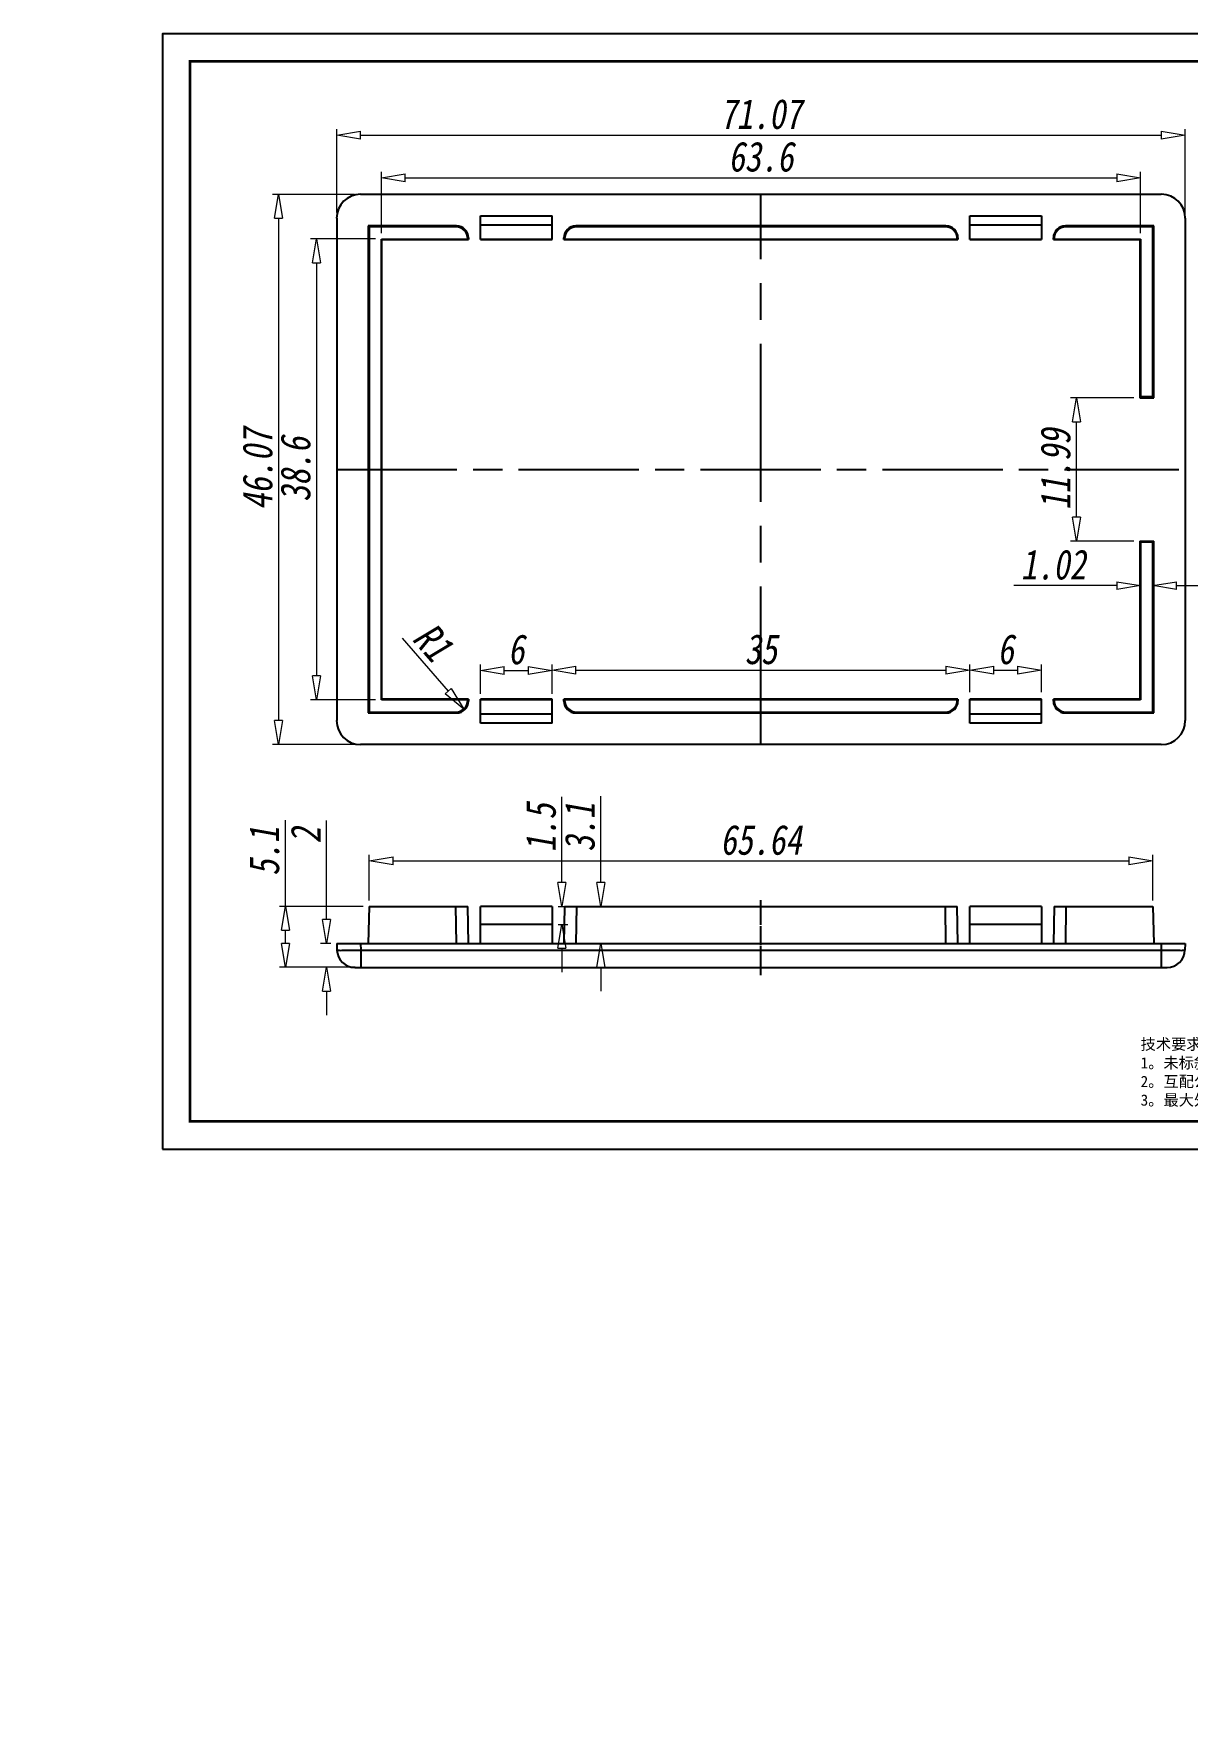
# Model space of a CAD drawing. Header units: millimetres. Extents: x 0 to 531, y 0 to 1129.
# Drawn here: x 385.9 to 482.5, y 987.8 to 1128.9 of the extents above; entities that cross this region are included whole.
import ezdxf

# ---------------------------------------------------------------- set-up
doc = ezdxf.new("R2010")
doc.units = ezdxf.units.MM
doc.linetypes.add('CENTER', pattern=[50.8, 31.75, -6.35, 6.35, -6.35])
doc.layers.get('0').update_dxf_attribs({"linetype": 'CONTINUOUS'})
doc.layers.get('Defpoints').update_dxf_attribs({"linetype": 'CONTINUOUS'})
doc.layers.add('dim', color=82, linetype='CONTINUOUS', lineweight=9)
doc.layers.add('text', color=212, linetype='CONTINUOUS', lineweight=20)
doc.layers.add('from', color=7, linetype='CONTINUOUS')
doc.styles.add('wuwei', font='SimSun.ttf', dxfattribs={"width": 0.8, "oblique": 10})
doc.dimstyles.new('wuwei', dxfattribs={"dimtxt": 2.5, "dimasz": 1.5, "dimexe": 0.3, "dimexo": 0.3, "dimgap": 0.5, "dimtad": 1, "dimzin": 0, "dimdsep": 46, "dimtxsty": 'wuwei', "dimblk": 'CLOSEDBLANK', "dimcen": 0, "dimclrd": 42, "dimclre": 40, "dimclrt": 74, "dimadec": 0, "dimazin": 0, "dimtfac": 1, "dimtdec": 4, "dimtofl": 0, "dimtmove": 0, "dimatfit": 3, "dimfxl": 0, "dimtolj": 1, "dimtzin": 0, "dimlwd": 0, "dimlwe": 0, "dimarcsym": 0})

# ---------------------------------------------------------------- blocks, each defined once
blk = doc.blocks.new('_ClosedBlank')
at = {"color": 0, "linetype": 'ByBlock', "lineweight": -2}
for p, q in [((-1, 0.167), (0, 0)), ((-1, 0.167), (-1, -0.167)), ((0, 0), (-1, -0.167))]:
    blk.add_line(p, q, dxfattribs=at)
blk = doc.blocks.new('*D141')
at = {"layer": 'Defpoints', "color": 0}
for p in [(504.85, 1070.86), (506.04, 1069.94)]:
    blk.add_point(p, dxfattribs=at)
at = {"layer": 'dim', "color": 42, "lineweight": 5}
blk.add_line((514.62, 1063.33), (507.62, 1068.72), dxfattribs=at)
at = {"layer": 'dim', "color": 42, "lineweight": 5, "xscale": 2, "yscale": 2, "zscale": 2, "rotation": 142.3853140561323}
blk.add_blockref('_ClosedBlank', (506.04, 1069.94), dxfattribs=at)
at = {"layer": 'dim', "color": 74, "insert": (512.98, 1066.8), "char_height": 2.5, "attachment_point": 5, "rotation": 322.3853, "style": 'wuwei'}
blk.add_mtext('R1.5', dxfattribs=at)
blk = doc.blocks.new('*U62')
at = {"color": 7, "linetype": 'Continuous'}
for p, q in [((-32.82, 0), (-32.9, -3.1)), ((-32.82, 0), (-24.55, 0)), ((-25.5, -3.1), (-25.55, 0)), ((-24.5, -3.1), (-24.55, 0)), ((-23.5, -3.1), (-23.5, 0)), ((-17.5, 0), (-23.5, 0)), ((-17.5, 0), (-17.5, -3.1)), ((-16.45, 0), (-16.5, -3.1)), ((-16.45, 0), (16.45, 0)), ((-15.45, 0), (-15.5, -3.1)), ((15.5, -3.1), (15.45, 0)), ((16.5, -3.1), (16.45, 0)), ((23.5, 0), (17.5, 0)), ((17.5, -3.1), (17.5, 0)), ((23.5, 0), (23.5, -3.1)), ((24.55, 0), (24.5, -3.1)), ((24.55, 0), (32.82, 0)), ((25.55, 0), (25.5, -3.1)), ((-17.5, -1.5), (-23.5, -1.5)), ((23.5, -1.5), (17.5, -1.5)), ((-35.54, -3.1), (-35.52, -3.65)), ((-35.54, -3.1), (35.54, -3.1)), ((-33.54, -3.1), (-33.52, -3.65)), ((-33.52, -3.65), (-33.52, -5.1)), ((-33.52, -3.65), (33.52, -3.65)), ((-34.02, -5.1), (34.02, -5.1))]:
    blk.add_line(p, q, dxfattribs=at)
at = {"color": 1, "linetype": 'CENTER', "ltscale": 0.04}
blk.add_line((0, -5.1), (0, 0), dxfattribs=at)
at = {"color": 7, "linetype": 'Continuous'}
blk.add_arc((-34.02, -3.6), 1.5, 182, 270, dxfattribs=at)
at = {"color": 7, "linetype": 'Continuous', "start_tangent": (0.038697, -0.999251), "end_tangent": (0.999659, 0.026096)}
blk.add_spline([(-35.52, -3.65), (-35.47, -3.66), (-35.32, -3.67), (-35.08, -3.67), (-34.76, -3.67), (-34.39, -3.67), (-33.96, -3.66), (-33.52, -3.65)], degree=3, dxfattribs=at)
blk = doc.blocks.new('*U63')
at = {"color": 7, "linetype": 'Continuous'}
for p, q in [((32.82, 0), (32.9, -3.1)), ((33.54, -3.1), (33.52, -3.65)), ((33.52, -3.65), (33.52, -5.1)), ((35.54, -3.1), (35.52, -3.65))]:
    blk.add_line(p, q, dxfattribs=at)
blk.add_arc((34.02, -3.6), 1.5, 270, 358, dxfattribs=at)
at = {"color": 7, "linetype": 'Continuous', "start_tangent": (0.999659, -0.026107), "end_tangent": (0.038384, 0.999263)}
blk.add_spline([(33.52, -3.65), (33.96, -3.66), (34.39, -3.67), (34.76, -3.67), (35.08, -3.67), (35.32, -3.67), (35.47, -3.66), (35.52, -3.65)], degree=3, dxfattribs=at)
at = {"color": 7}
blk.add_blockref('*U62', (0, 0), dxfattribs=at)
blk = doc.blocks.new('*U60')
at = {"color": 7, "linetype": 'Continuous'}
for p, q in [((33.54, 23.04), (-33.54, 23.04)), ((-23.5, 19.25), (-23.5, 21.25)), ((-23.5, 21.25), (-17.5, 21.25)), ((-17.5, 19.25), (-17.5, 21.25)), ((17.5, 19.25), (17.5, 21.25)), ((17.5, 21.25), (23.5, 21.25)), ((23.5, 21.25), (23.5, 19.25)), ((-35.54, 21.04), (-35.54, -21.04)), ((-32.9, 20.4), (-32.9, -20.4)), ((-32.82, 20.32), (-32.9, 20.4)), ((-25.5, 20.4), (-32.9, 20.4)), ((-32.82, 20.32), (-32.82, -20.32)), ((-25.55, 20.32), (-32.82, 20.32)), ((-25.55, 20.32), (-25.5, 20.4)), ((-23.5, 20.5), (-17.5, 20.5)), ((-15.5, 20.4), (-15.45, 20.32)), ((15.5, 20.4), (-15.5, 20.4)), ((15.45, 20.32), (-15.45, 20.32)), ((15.45, 20.32), (15.5, 20.4)), ((17.5, 20.5), (23.5, 20.5)), ((32.9, 20.4), (25.5, 20.4)), ((25.5, 20.4), (25.55, 20.32)), ((32.82, 20.32), (25.55, 20.32)), ((32.82, 20.32), (32.9, 20.4)), ((32.82, 6.08), (32.82, 20.32)), ((32.9, 6), (32.9, 20.4)), ((35.54, 21.04), (35.54, -21.04)), ((-31.8, -19.3), (-31.8, 19.3)), ((-31.8, 19.3), (-31.75, 19.25)), ((-31.8, 19.3), (-24.55, 19.3)), ((-31.75, -19.25), (-31.75, 19.25)), ((-31.75, 19.25), (-24.5, 19.25)), ((-24.55, 19.32), (-24.5, 19.4)), ((-24.55, 19.32), (-24.55, 19.3)), ((-24.55, 19.3), (-24.5, 19.25)), ((-24.5, 19.4), (-24.5, 19.25)), ((-23.5, 19.3), (-17.5, 19.3)), ((-23.5, 19.25), (-17.5, 19.25)), ((-16.5, 19.25), (-16.5, 19.4)), ((-16.5, 19.4), (-16.45, 19.32)), ((-16.45, 19.3), (-16.5, 19.25)), ((-16.5, 19.25), (16.5, 19.25)), ((-16.45, 19.32), (-16.45, 19.3)), ((-16.45, 19.3), (16.45, 19.3)), ((16.45, 19.32), (16.5, 19.4)), ((16.45, 19.32), (16.45, 19.3)), ((16.45, 19.3), (16.5, 19.25)), ((16.5, 19.4), (16.5, 19.25)), ((17.5, 19.3), (23.5, 19.3)), ((17.5, 19.25), (23.5, 19.25)), ((24.5, 19.25), (24.5, 19.4)), ((24.5, 19.4), (24.55, 19.32)), ((24.55, 19.3), (24.5, 19.25)), ((24.5, 19.25), (31.75, 19.25)), ((24.55, 19.32), (24.55, 19.3)), ((24.55, 19.3), (31.8, 19.3)), ((31.8, 19.3), (31.75, 19.25)), ((31.75, 19.25), (31.75, 6)), ((31.8, 19.3), (31.8, 6.08)), ((31.8, 6.08), (31.75, 6)), ((31.75, 6), (32.9, 6)), ((32.82, 6.08), (31.8, 6.08)), ((32.9, 6), (32.82, 6.08)), ((31.75, -6), (32.9, -6)), ((31.8, -6.08), (31.75, -6)), ((31.75, -6), (31.75, -19.25)), ((32.82, -6.08), (31.8, -6.08)), ((31.8, -6.08), (31.8, -19.3)), ((32.9, -6), (32.82, -6.08)), ((32.82, -20.32), (32.82, -6.08)), ((32.9, -20.4), (32.9, -6)), ((-31.8, -19.3), (-31.75, -19.25)), ((-24.55, -19.3), (-31.8, -19.3)), ((-24.5, -19.25), (-31.75, -19.25)), ((-24.55, -19.3), (-24.5, -19.25)), ((-24.55, -19.3), (-24.55, -19.32)), ((-24.5, -19.4), (-24.55, -19.32)), ((-24.5, -19.25), (-24.5, -19.4)), ((-23.5, -21.25), (-23.5, -19.25)), ((-17.5, -19.25), (-23.5, -19.25)), ((-17.5, -19.3), (-23.5, -19.3)), ((-17.5, -21.25), (-17.5, -19.25)), ((-16.45, -19.3), (-16.5, -19.25)), ((16.5, -19.25), (-16.5, -19.25)), ((-16.5, -19.4), (-16.5, -19.25)), ((-16.45, -19.32), (-16.5, -19.4)), ((16.45, -19.3), (-16.45, -19.3)), ((-16.45, -19.3), (-16.45, -19.32)), ((16.45, -19.3), (16.5, -19.25)), ((16.45, -19.3), (16.45, -19.32)), ((16.5, -19.4), (16.45, -19.32)), ((16.5, -19.25), (16.5, -19.4)), ((23.5, -19.25), (17.5, -19.25)), ((17.5, -21.25), (17.5, -19.25)), ((23.5, -19.3), (17.5, -19.3)), ((23.5, -21.25), (23.5, -19.25)), ((31.75, -19.25), (24.5, -19.25)), ((24.55, -19.3), (24.5, -19.25)), ((24.5, -19.4), (24.5, -19.25)), ((24.55, -19.32), (24.5, -19.4)), ((31.8, -19.3), (24.55, -19.3)), ((24.55, -19.3), (24.55, -19.32)), ((31.8, -19.3), (31.75, -19.25)), ((-32.82, -20.32), (-32.9, -20.4)), ((-32.9, -20.4), (-25.5, -20.4)), ((-32.82, -20.32), (-25.55, -20.32)), ((-25.5, -20.4), (-25.55, -20.32)), ((-17.5, -20.5), (-23.5, -20.5)), ((-15.45, -20.32), (-15.5, -20.4)), ((-15.5, -20.4), (15.5, -20.4)), ((-15.45, -20.32), (15.45, -20.32)), ((15.5, -20.4), (15.45, -20.32)), ((23.5, -20.5), (17.5, -20.5)), ((25.55, -20.32), (25.5, -20.4)), ((25.5, -20.4), (32.9, -20.4)), ((25.55, -20.32), (32.82, -20.32)), ((32.82, -20.32), (32.9, -20.4)), ((-17.5, -21.25), (-23.5, -21.25)), ((23.5, -21.25), (17.5, -21.25)), ((33.54, -23.04), (-33.54, -23.04))]:
    blk.add_line(p, q, dxfattribs=at)
at = {"color": 1, "linetype": 'CENTER', "ltscale": 0.4}
blk.add_line((0, -23.04), (0, 23.04), dxfattribs=at)
at = {"color": 1, "linetype": 'CENTER', "ltscale": 0.3}
blk.add_line((-35.54, 0), (35.54, 0), dxfattribs=at)
at = {"color": 7, "linetype": 'Continuous'}
for centre, major_axis, ratio, start_param, end_param in [((-33.54, 21.04), (-1.42, 1.42), 0.998783, -0.784789, 0.784789), ((33.54, 21.04), (1.42, 1.42), 0.998783, -0.784789, 0.784789), ((-25.55, 19.32), (0.555, 0.832), 0.999505, -0.982624, 0.587716), ((-25.5, 19.4), (0.555, 0.832), 0.999505, -0.982624, 0.587716), ((-15.5, 19.4), (-0.555, 0.832), 0.999505, -0.587716, 0.982624), ((-15.45, 19.32), (0.555, -0.832), 0.999505, 2.553877, 4.124217), ((15.45, 19.32), (0.555, 0.832), 0.999505, -0.982624, 0.587716), ((15.5, 19.4), (0.555, 0.832), 0.999505, -0.982624, 0.587716), ((25.5, 19.4), (-0.555, 0.832), 0.999505, -0.587716, 0.982624), ((25.55, 19.32), (0.555, -0.832), 0.999505, 2.553877, 4.124217), ((-25.55, -19.32), (-0.555, 0.832), 0.999505, 2.553877, 4.124217), ((-25.5, -19.4), (-0.555, 0.832), 0.999505, -3.729308, -2.158969), ((-15.5, -19.4), (0.555, 0.832), 0.999505, -4.124217, -2.553877), ((-15.45, -19.32), (-0.555, -0.832), 0.999505, -0.982624, 0.587716), ((15.45, -19.32), (-0.555, 0.832), 0.999505, 2.553877, 4.124217), ((15.5, -19.4), (-0.555, 0.832), 0.999505, -3.729308, -2.158969), ((25.5, -19.4), (0.555, 0.832), 0.999505, -4.124217, -2.553877), ((25.55, -19.32), (-0.555, -0.832), 0.999505, -0.982624, 0.587716), ((-33.54, -21.04), (-1.42, -1.42), 0.998783, -0.784789, 0.784789), ((33.54, -21.04), (1.42, -1.42), 0.998783, -0.784789, 0.784789)]:
    blk.add_ellipse(centre, major_axis=major_axis, ratio=ratio, start_param=start_param, end_param=end_param, dxfattribs=at)
blk = doc.blocks.new('*D100')
at = {"layer": 'Defpoints', "color": 0}
for p in [(429.32, 1055.77), (433.41, 1055.77), (429.32, 1052.67)]:
    blk.add_point(p, dxfattribs=at)
at = {"layer": 'dim', "color": 42, "lineweight": 5}
for p, q in [((433.41, 1057.77), (433.41, 1065.01)), ((433.41, 1050.67), (433.41, 1048.67))]:
    blk.add_line(p, q, dxfattribs=at)
at = {"layer": 'dim', "color": 40, "lineweight": 5}
for p, q in [((429.82, 1055.77), (433.91, 1055.77)), ((429.82, 1052.67), (433.91, 1052.67))]:
    blk.add_line(p, q, dxfattribs=at)
at = {"layer": 'dim', "color": 42, "lineweight": 5, "xscale": 2, "yscale": 2, "zscale": 2}
for p, rotation in [((433.41, 1055.77), 270), ((433.41, 1052.67), 90)]:
    blk.add_blockref('_ClosedBlank', p, dxfattribs=dict(at, rotation=rotation))
at = {"layer": 'dim', "color": 74, "insert": (431.66, 1062.39), "char_height": 2.5, "attachment_point": 5, "rotation": 90, "style": 'wuwei'}
blk.add_mtext('3.1', dxfattribs=at)
blk = doc.blocks.new('*D101')
at = {"layer": 'Defpoints', "color": 0}
for p in [(429.32, 1055.77), (430.15, 1055.77), (429.32, 1054.27)]:
    blk.add_point(p, dxfattribs=at)
at = {"layer": 'dim', "color": 42, "lineweight": 5}
for p, q in [((430.15, 1057.77), (430.15, 1064.96)), ((430.15, 1052.27), (430.15, 1050.27))]:
    blk.add_line(p, q, dxfattribs=at)
at = {"layer": 'dim', "color": 40, "lineweight": 5}
for p, q in [((429.82, 1055.77), (430.65, 1055.77)), ((429.82, 1054.27), (430.65, 1054.27))]:
    blk.add_line(p, q, dxfattribs=at)
at = {"layer": 'dim', "color": 42, "lineweight": 5, "xscale": 2, "yscale": 2, "zscale": 2}
for p, rotation in [((430.15, 1055.77), 270), ((430.15, 1054.27), 90)]:
    blk.add_blockref('_ClosedBlank', p, dxfattribs=dict(at, rotation=rotation))
at = {"layer": 'dim', "color": 74, "insert": (428.4, 1062.36), "char_height": 2.5, "attachment_point": 5, "rotation": 90, "style": 'wuwei'}
blk.add_mtext('1.5', dxfattribs=at)
blk = doc.blocks.new('*D102')
at = {"layer": 'Defpoints', "color": 0}
for p in [(421.27, 1073.05), (421.92, 1072.3)]:
    blk.add_point(p, dxfattribs=at)
at = {"layer": 'dim', "color": 42, "lineweight": 5}
blk.add_line((416.76, 1078.25), (420.61, 1073.81), dxfattribs=at)
at = {"layer": 'dim', "color": 42, "lineweight": 5, "xscale": 2, "yscale": 2, "zscale": 2, "rotation": 310.97801964119}
blk.add_blockref('_ClosedBlank', (421.92, 1072.3), dxfattribs=at)
at = {"layer": 'dim', "color": 74, "insert": (419.35, 1077.93), "char_height": 2.5, "attachment_point": 5, "rotation": 310.978, "style": 'wuwei'}
blk.add_mtext('R1', dxfattribs=at)
blk = doc.blocks.new('*D103')
at = {"layer": 'Defpoints', "color": 0}
for p in [(470.32, 1075.55), (464.32, 1073.23), (470.32, 1073.23)]:
    blk.add_point(p, dxfattribs=at)
at = {"layer": 'dim', "color": 40, "lineweight": 5}
for p, q in [((464.32, 1073.73), (464.32, 1076.05)), ((470.32, 1073.73), (470.32, 1076.05))]:
    blk.add_line(p, q, dxfattribs=at)
at = {"layer": 'dim', "color": 42, "lineweight": 5}
blk.add_line((466.32, 1075.55), (468.32, 1075.55), dxfattribs=at)
at = {"layer": 'dim', "color": 42, "lineweight": 5, "xscale": 2, "yscale": 2, "zscale": 2, "rotation": 180}
blk.add_blockref('_ClosedBlank', (464.32, 1075.55), dxfattribs=at)
at = {"layer": 'dim', "color": 42, "lineweight": 5, "xscale": 2, "yscale": 2, "zscale": 2}
blk.add_blockref('_ClosedBlank', (470.32, 1075.55), dxfattribs=at)
at = {"layer": 'dim', "color": 74, "insert": (467.32, 1077.3), "char_height": 2.5, "attachment_point": 5, "style": 'wuwei'}
blk.add_mtext('6', dxfattribs=at)
blk = doc.blocks.new('*D104')
at = {"layer": 'Defpoints', "color": 0}
for p in [(464.32, 1075.55), (429.32, 1073.08), (464.32, 1073.23)]:
    blk.add_point(p, dxfattribs=at)
at = {"layer": 'dim', "color": 40, "lineweight": 5}
for p, q in [((429.32, 1073.58), (429.32, 1076.05)), ((464.32, 1073.73), (464.32, 1076.05))]:
    blk.add_line(p, q, dxfattribs=at)
at = {"layer": 'dim', "color": 42, "lineweight": 5}
blk.add_line((431.32, 1075.55), (462.32, 1075.55), dxfattribs=at)
at = {"layer": 'dim', "color": 42, "lineweight": 5, "xscale": 2, "yscale": 2, "zscale": 2, "rotation": 180}
blk.add_blockref('_ClosedBlank', (429.32, 1075.55), dxfattribs=at)
at = {"layer": 'dim', "color": 42, "lineweight": 5, "xscale": 2, "yscale": 2, "zscale": 2}
blk.add_blockref('_ClosedBlank', (464.32, 1075.55), dxfattribs=at)
at = {"layer": 'dim', "color": 74, "insert": (446.82, 1077.3), "char_height": 2.5, "attachment_point": 5, "style": 'wuwei'}
blk.add_mtext('35', dxfattribs=at)
blk = doc.blocks.new('*D105')
at = {"layer": 'Defpoints', "color": 0}
for p in [(429.32, 1075.54), (423.32, 1073.08), (429.32, 1073.08)]:
    blk.add_point(p, dxfattribs=at)
at = {"layer": 'dim', "color": 40, "lineweight": 5}
for p, q in [((423.32, 1073.58), (423.32, 1076.04)), ((429.32, 1073.58), (429.32, 1076.04))]:
    blk.add_line(p, q, dxfattribs=at)
at = {"layer": 'dim', "color": 42, "lineweight": 5}
blk.add_line((425.32, 1075.54), (427.32, 1075.54), dxfattribs=at)
at = {"layer": 'dim', "color": 42, "lineweight": 5, "xscale": 2, "yscale": 2, "zscale": 2, "rotation": 180}
blk.add_blockref('_ClosedBlank', (423.32, 1075.54), dxfattribs=at)
at = {"layer": 'dim', "color": 42, "lineweight": 5, "xscale": 2, "yscale": 2, "zscale": 2}
blk.add_blockref('_ClosedBlank', (429.32, 1075.54), dxfattribs=at)
at = {"layer": 'dim', "color": 74, "insert": (426.32, 1077.29), "char_height": 2.5, "attachment_point": 5, "style": 'wuwei'}
blk.add_mtext('6', dxfattribs=at)
blk = doc.blocks.new('*D106')
at = {"layer": 'Defpoints', "color": 0}
for p in [(479.64, 1059.58), (414, 1055.77), (479.64, 1055.77)]:
    blk.add_point(p, dxfattribs=at)
at = {"layer": 'dim', "color": 40, "lineweight": 5}
for p, q in [((414, 1056.27), (414, 1060.08)), ((479.64, 1056.27), (479.64, 1060.08))]:
    blk.add_line(p, q, dxfattribs=at)
at = {"layer": 'dim', "color": 42, "lineweight": 5}
blk.add_line((416, 1059.58), (477.64, 1059.58), dxfattribs=at)
at = {"layer": 'dim', "color": 42, "lineweight": 5, "xscale": 2, "yscale": 2, "zscale": 2, "rotation": 180}
blk.add_blockref('_ClosedBlank', (414, 1059.58), dxfattribs=at)
at = {"layer": 'dim', "color": 42, "lineweight": 5, "xscale": 2, "yscale": 2, "zscale": 2}
blk.add_blockref('_ClosedBlank', (479.64, 1059.58), dxfattribs=at)
at = {"layer": 'dim', "color": 74, "insert": (446.82, 1061.33), "char_height": 2.5, "attachment_point": 5, "style": 'wuwei'}
blk.add_mtext('65.64', dxfattribs=at)
blk = doc.blocks.new('*D107')
at = {"layer": 'Defpoints', "color": 0}
for p in [(410.43, 1052.67), (411.28, 1052.67), (413.34, 1050.67)]:
    blk.add_point(p, dxfattribs=at)
at = {"layer": 'dim', "color": 42, "lineweight": 5}
for p, q in [((410.43, 1054.67), (410.43, 1062.98)), ((410.43, 1048.67), (410.43, 1046.67))]:
    blk.add_line(p, q, dxfattribs=at)
at = {"layer": 'dim', "color": 40, "lineweight": 5}
for p, q in [((410.78, 1052.67), (409.93, 1052.67)), ((412.84, 1050.67), (409.93, 1050.67))]:
    blk.add_line(p, q, dxfattribs=at)
at = {"layer": 'dim', "color": 42, "lineweight": 5, "xscale": 2, "yscale": 2, "zscale": 2}
for p, rotation in [((410.43, 1052.67), 270), ((410.43, 1050.67), 90)]:
    blk.add_blockref('_ClosedBlank', p, dxfattribs=dict(at, rotation=rotation))
at = {"layer": 'dim', "color": 74, "insert": (408.68, 1061.72), "char_height": 2.5, "attachment_point": 5, "rotation": 90, "style": 'wuwei'}
blk.add_mtext('2', dxfattribs=at)
blk = doc.blocks.new('*D108')
at = {"layer": 'Defpoints', "color": 0}
for p in [(406.98, 1055.77), (414, 1055.77), (413.34, 1050.67)]:
    blk.add_point(p, dxfattribs=at)
at = {"layer": 'dim', "color": 42, "lineweight": 5}
for p, q in [((406.98, 1055.77), (406.98, 1063)), ((406.98, 1052.67), (406.98, 1053.77))]:
    blk.add_line(p, q, dxfattribs=at)
at = {"layer": 'dim', "color": 40, "lineweight": 5}
for p, q in [((413.5, 1055.77), (406.48, 1055.77)), ((412.84, 1050.67), (406.48, 1050.67))]:
    blk.add_line(p, q, dxfattribs=at)
at = {"layer": 'dim', "color": 42, "lineweight": 5, "xscale": 2, "yscale": 2, "zscale": 2}
for p, rotation in [((406.98, 1055.77), 90), ((406.98, 1050.67), 270)]:
    blk.add_blockref('_ClosedBlank', p, dxfattribs=dict(at, rotation=rotation))
at = {"layer": 'dim', "color": 74, "insert": (405.23, 1060.38), "char_height": 2.5, "attachment_point": 5, "rotation": 90, "style": 'wuwei'}
blk.add_mtext('5.1', dxfattribs=at)
blk = doc.blocks.new('*D115')
at = {"layer": 'Defpoints', "color": 0}
for p in [(478.62, 1086.3), (479.64, 1086.3), (478.62, 1082.64)]:
    blk.add_point(p, dxfattribs=at)
at = {"layer": 'dim', "color": 40, "lineweight": 5}
for p, q in [((478.62, 1085.8), (478.62, 1082.14)), ((479.64, 1085.8), (479.64, 1082.14))]:
    blk.add_line(p, q, dxfattribs=at)
at = {"layer": 'dim', "color": 42, "lineweight": 5}
for p, q in [((476.62, 1082.64), (468, 1082.64)), ((481.64, 1082.64), (483.64, 1082.64))]:
    blk.add_line(p, q, dxfattribs=at)
at = {"layer": 'dim', "color": 42, "lineweight": 5, "xscale": 2, "yscale": 2, "zscale": 2}
blk.add_blockref('_ClosedBlank', (478.62, 1082.64), dxfattribs=at)
at = {"layer": 'dim', "color": 42, "lineweight": 5, "xscale": 2, "yscale": 2, "zscale": 2, "rotation": 180}
blk.add_blockref('_ClosedBlank', (479.64, 1082.64), dxfattribs=at)
at = {"layer": 'dim', "color": 74, "insert": (471.31, 1084.39), "char_height": 2.5, "attachment_point": 5, "style": 'wuwei'}
blk.add_mtext('1.02', dxfattribs=at)
blk = doc.blocks.new('*D116')
at = {"layer": 'Defpoints', "color": 0}
for p in [(473.26, 1098.37), (478.57, 1098.37), (478.57, 1086.38)]:
    blk.add_point(p, dxfattribs=at)
at = {"layer": 'dim', "color": 40, "lineweight": 5}
for p, q in [((478.07, 1098.37), (472.76, 1098.37)), ((478.07, 1086.38), (472.76, 1086.38))]:
    blk.add_line(p, q, dxfattribs=at)
at = {"layer": 'dim', "color": 42, "lineweight": 5}
blk.add_line((473.26, 1088.38), (473.26, 1096.37), dxfattribs=at)
at = {"layer": 'dim', "color": 42, "lineweight": 5, "xscale": 2, "yscale": 2, "zscale": 2}
for p, rotation in [((473.26, 1098.37), 90), ((473.26, 1086.38), 270)]:
    blk.add_blockref('_ClosedBlank', p, dxfattribs=dict(at, rotation=rotation))
at = {"layer": 'dim', "color": 74, "insert": (471.51, 1092.38), "char_height": 2.5, "attachment_point": 5, "rotation": 90, "style": 'wuwei'}
blk.add_mtext('11.99', dxfattribs=at)
blk = doc.blocks.new('*D117')
at = {"layer": 'Defpoints', "color": 0}
for p in [(415.02, 1111.68), (409.59, 1073.08), (415.02, 1073.08)]:
    blk.add_point(p, dxfattribs=at)
at = {"layer": 'dim', "color": 40, "lineweight": 5}
for p, q in [((414.52, 1111.68), (409.09, 1111.68)), ((414.52, 1073.08), (409.09, 1073.08))]:
    blk.add_line(p, q, dxfattribs=at)
at = {"layer": 'dim', "color": 42, "lineweight": 5}
blk.add_line((409.59, 1109.68), (409.59, 1075.08), dxfattribs=at)
at = {"layer": 'dim', "color": 42, "lineweight": 5, "xscale": 2, "yscale": 2, "zscale": 2}
for p, rotation in [((409.59, 1111.68), 90), ((409.59, 1073.08), 270)]:
    blk.add_blockref('_ClosedBlank', p, dxfattribs=dict(at, rotation=rotation))
at = {"layer": 'dim', "color": 74, "insert": (407.84, 1092.38), "char_height": 2.5, "attachment_point": 5, "rotation": 90, "style": 'wuwei'}
blk.add_mtext('38.6', dxfattribs=at)
blk = doc.blocks.new('*D118')
at = {"layer": 'Defpoints', "color": 0}
for p in [(478.62, 1116.81), (415.02, 1111.68), (478.62, 1111.68)]:
    blk.add_point(p, dxfattribs=at)
at = {"layer": 'dim', "color": 40, "lineweight": 5}
for p, q in [((415.02, 1112.18), (415.02, 1117.31)), ((478.62, 1112.18), (478.62, 1117.31))]:
    blk.add_line(p, q, dxfattribs=at)
at = {"layer": 'dim', "color": 42, "lineweight": 5}
blk.add_line((417.02, 1116.81), (476.62, 1116.81), dxfattribs=at)
at = {"layer": 'dim', "color": 42, "lineweight": 5, "xscale": 2, "yscale": 2, "zscale": 2, "rotation": 180}
blk.add_blockref('_ClosedBlank', (415.02, 1116.81), dxfattribs=at)
at = {"layer": 'dim', "color": 42, "lineweight": 5, "xscale": 2, "yscale": 2, "zscale": 2}
blk.add_blockref('_ClosedBlank', (478.62, 1116.81), dxfattribs=at)
at = {"layer": 'dim', "color": 74, "insert": (446.82, 1118.56), "char_height": 2.5, "attachment_point": 5, "style": 'wuwei'}
blk.add_mtext('63.6', dxfattribs=at)
blk = doc.blocks.new('*D119')
at = {"layer": 'Defpoints', "color": 0}
for p in [(413.28, 1115.41), (406.41, 1069.34), (413.82, 1069.34)]:
    blk.add_point(p, dxfattribs=at)
at = {"layer": 'dim', "color": 40, "lineweight": 5}
for p, q in [((412.78, 1115.41), (405.91, 1115.41)), ((413.32, 1069.34), (405.91, 1069.34))]:
    blk.add_line(p, q, dxfattribs=at)
at = {"layer": 'dim', "color": 42, "lineweight": 5}
blk.add_line((406.41, 1113.41), (406.41, 1071.34), dxfattribs=at)
at = {"layer": 'dim', "color": 42, "lineweight": 5, "xscale": 2, "yscale": 2, "zscale": 2}
for p, rotation in [((406.41, 1115.41), 90), ((406.41, 1069.34), 270)]:
    blk.add_blockref('_ClosedBlank', p, dxfattribs=dict(at, rotation=rotation))
at = {"layer": 'dim', "color": 74, "insert": (404.66, 1092.38), "char_height": 2.5, "attachment_point": 5, "rotation": 90, "style": 'wuwei'}
blk.add_mtext('46.07', dxfattribs=at)
blk = doc.blocks.new('*D120')
at = {"layer": 'Defpoints', "color": 0}
for p in [(482.36, 1120.38), (411.28, 1113.41), (482.36, 1113.41)]:
    blk.add_point(p, dxfattribs=at)
at = {"layer": 'dim', "color": 40, "lineweight": 5}
for p, q in [((411.28, 1113.91), (411.28, 1120.88)), ((482.36, 1113.91), (482.36, 1120.88))]:
    blk.add_line(p, q, dxfattribs=at)
at = {"layer": 'dim', "color": 42, "lineweight": 5}
blk.add_line((413.28, 1120.38), (480.36, 1120.38), dxfattribs=at)
at = {"layer": 'dim', "color": 42, "lineweight": 5, "xscale": 2, "yscale": 2, "zscale": 2, "rotation": 180}
blk.add_blockref('_ClosedBlank', (411.28, 1120.38), dxfattribs=at)
at = {"layer": 'dim', "color": 42, "lineweight": 5, "xscale": 2, "yscale": 2, "zscale": 2}
blk.add_blockref('_ClosedBlank', (482.36, 1120.38), dxfattribs=at)
at = {"layer": 'dim', "color": 74, "insert": (446.82, 1122.13), "char_height": 2.5, "attachment_point": 5, "style": 'wuwei'}
blk.add_mtext('71.07', dxfattribs=at)
blk = doc.blocks.new('*U0')
at = {"layer": 'text', "insert": (-29, 22.86), "char_height": 5.3655, "attachment_point": 1}
blk.add_mtext('{\\fKaiTi_GB2312|b0|i0|c134|p49;技术要求：\\P1。未标斜度取1%%D\\P2。互配公差\\P3。最大外形公差 }', dxfattribs=at)

msp = doc.modelspace()

# ---------------------------------------------------------------- linework, layer by layer
at = {"color": 1, "linetype": 'CENTER', "ltscale": 0.4}
msp.add_line((446.821, 1069.879), (446.821, 1114.872), dxfattribs=at)
at = {"color": 1, "linetype": 'CENTER', "ltscale": 0.3}
msp.add_line((411.825, 1092.376), (481.818, 1092.376), dxfattribs=at)
at = {"color": 1, "linetype": 'CENTER', "ltscale": 0.05}
msp.add_line((446.821, 1050), (446.821, 1056.307), dxfattribs=at)
at = {"layer": 'from'}
for points in [[(396.679, 1035.445), (531.128, 1035.445), (531.128, 1128.875), (396.679, 1128.875)], [(398.996, 1037.762), (528.811, 1037.762), (528.811, 1126.558), (398.996, 1126.558)]]:
    msp.add_lwpolyline(points, close=True, dxfattribs=at)
at = {"layer": 'from', "const_width": 0.232}
msp.add_lwpolyline([(398.996, 1037.762), (398.996, 1126.558), (528.811, 1126.558), (528.811, 1037.762), (398.996, 1037.762)], dxfattribs=at)

# ---------------------------------------------------------------- block references
at = {"color": 7}
for name, p in [('*U60', (446.821, 1092.376)), ('*U63', (446.821, 1055.767))]:
    msp.add_blockref(name, p, dxfattribs=at)
at = {"color": 1, "xscale": 0.1745226000000457, "yscale": 0.1745226000000457, "zscale": 0.1745226000000457}
msp.add_blockref('*U0', (483.686, 1040.714), dxfattribs=at)

# ---------------------------------------------------------------- dimensions: what is measured, and where the dimension line sits
at = {"layer": 'dim', "color": 7}
for base, p1, p2, picture, middle in [((482.358, 1120.381), (411.284, 1113.414), (482.358, 1113.414), '*D120', (446.821, 1122.13)), ((478.621, 1116.807), (415.021, 1111.676), (478.621, 1111.676), '*D118', (446.821, 1118.557)), ((478.621, 1082.638), (479.643, 1086.297), (478.621, 1086.297), '*D115', (471.313, 1084.388)), ((421.26921322, 1073.053953612), (0, 0), (0, 0), '*D102', (418.029929189, 1076.783212088)), ((429.321, 1075.537), (423.321, 1073.076), (429.321, 1073.076), '*D105', (426.321, 1077.287)), ((464.321, 1075.549), (429.321, 1073.076), (464.321, 1073.23), '*D104', (446.821, 1077.298)), ((470.321, 1075.547), (464.321, 1073.23), (470.321, 1073.23), '*D103', (467.321, 1077.296)), ((504.847692263, 1070.857237417), (0, 0), (0, 0), '*D141', (512.979214182, 1066.800710257)), ((479.643, 1059.575), (414, 1055.767), (479.643, 1055.767), '*D106', (446.821, 1061.325))]:
    dim = msp.add_linear_dim(base=base, p1=p1, p2=p2, dimstyle='wuwei', override={"dimasz": 2, "dimexe": 0.49975, "dimexo": 0.49975, "dimgap": 0.49975}, dxfattribs=at)
    dim.commit()
    dim.dimension.update_dxf_attribs({"geometry": picture, "text_midpoint": middle, "dimtype": 160})
for base, p1, p2, picture, middle in [((406.41, 1069.339), (413.283, 1115.413), (413.824, 1069.339), '*D119', (404.66, 1092.376)), ((409.585, 1073.076), (415.021, 1111.676), (415.021, 1073.076), '*D117', (407.836, 1092.376)), ((473.2627, 1098.3731), (478.5672, 1086.3783), (478.5672, 1098.3731), '*D116', (471.5129, 1092.3757)), ((430.154, 1055.767), (429.321, 1054.267), (429.321, 1055.767), '*D101', (428.404, 1062.362)), ((433.408, 1055.767), (429.321, 1052.667), (429.321, 1055.767), '*D100', (433.408, 1062.386)), ((406.98, 1055.767), (413.343, 1050.667), (414, 1055.767), '*D108', (406.98, 1060.384)), ((410.432, 1052.667), (413.343, 1050.667), (411.284, 1052.667), '*D107', (410.432, 1061.718))]:
    dim = msp.add_linear_dim(base=base, p1=p1, p2=p2, angle=90, dimstyle='wuwei', override={"dimasz": 2, "dimexe": 0.49975, "dimexo": 0.49975, "dimgap": 0.49975}, dxfattribs=at)
    dim.commit()
    dim.dimension.update_dxf_attribs({"geometry": picture, "text_midpoint": middle, "dimtype": 160})

doc.saveas('drawing.dxf')
